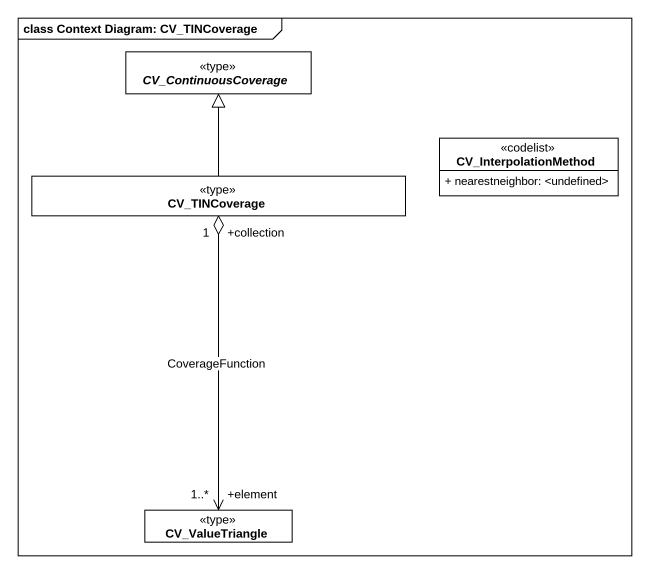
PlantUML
@startuml
mainframe class Context Diagram: CV_TINCoverage
hide circle
hide empty members
skinparam classAttributeIconSize 0
abstract class CV_ContinuousCoverage <<type>>
class CV_InterpolationMethod <<codelist>> {
  + nearestneighbor: <undefined>
}
class CV_TINCoverage <<type>>
class CV_ValueTriangle <<type>>
CV_TINCoverage -up-|> CV_ContinuousCoverage
CV_ValueTriangle "+element\n1..*" <-up-o "+collection\n1" CV_TINCoverage : CoverageFunction
@enduml
